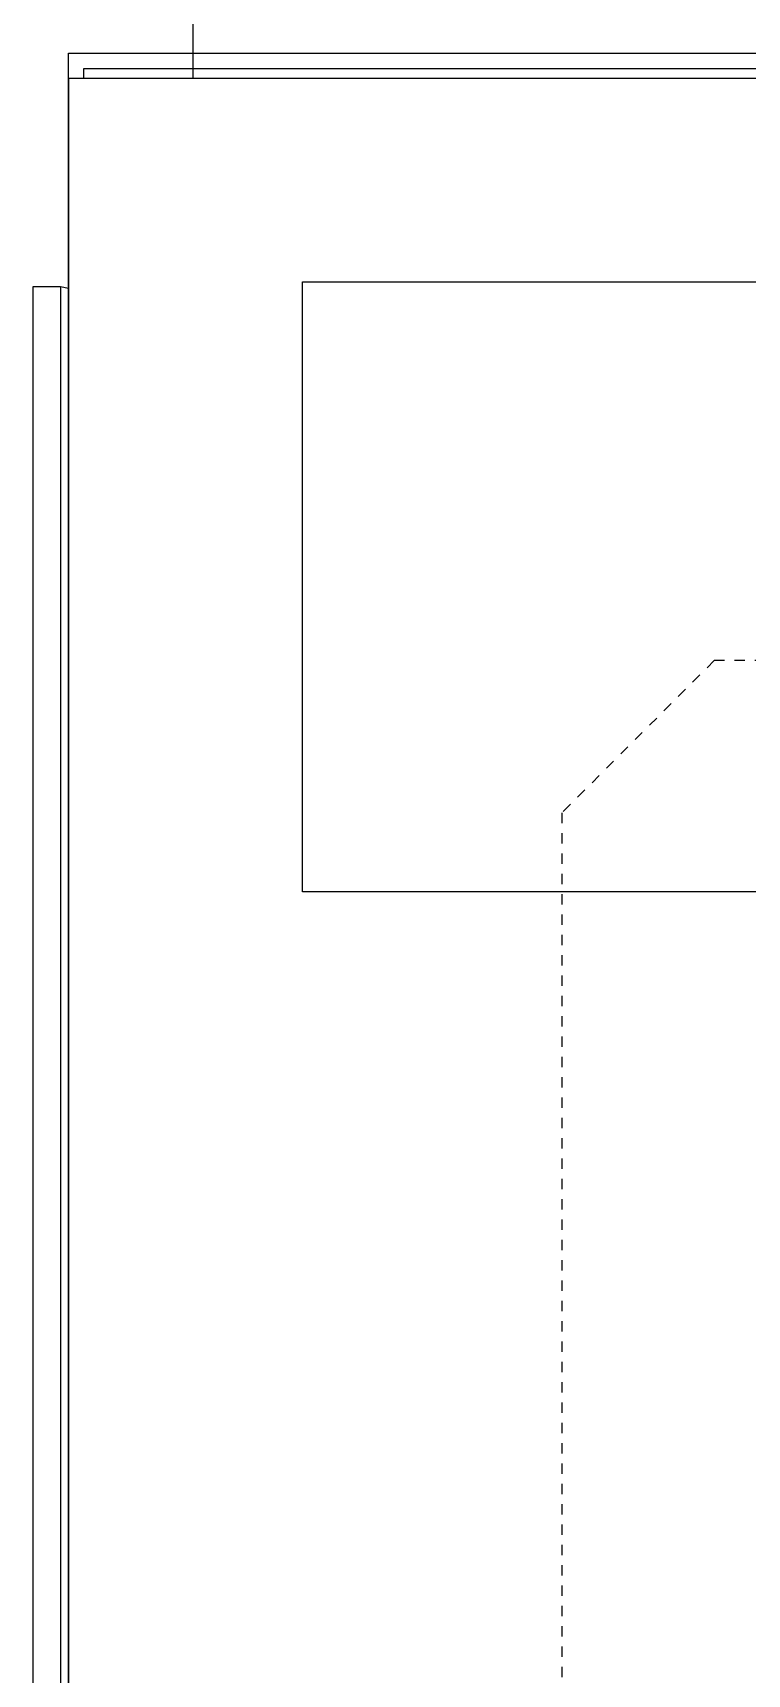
# Model space of a CAD drawing. Header units: millimetres. Extents: x 41350 to 54029, y 25852 to 34717.
# Drawn here: x 42213.9 to 42284.1, y 33702.6 to 33864 of the extents above; entities that cross this region are included whole.
import ezdxf

# ---------------------------------------------------------------- set-up
doc = ezdxf.new("R2010")
doc.units = ezdxf.units.MM
doc.linetypes.add('Dashed', pattern=[2, 1, -1])
doc.layers.add('! NO PLOT !', color=7, linetype='Continuous', true_color=0xff75dd, plot=False)
doc.layers.add('000-PI-Oprema', color=30, linetype='Continuous', lineweight=5)
doc.layers.add('000-PI-ORMAR', color=2, linetype='Continuous')
doc.layers.add('AUT_7', color=7, linetype='Continuous')

# ---------------------------------------------------------------- blocks, each defined once
blk = doc.blocks.new('8606.000_front')
at = {"layer": '! NO PLOT !', "linetype": 'Dashed'}
for p, q in [((43099.03, 38515.92), (43084.03, 38500.92)), ((43564.03, 38515.92), (43099.03, 38515.92)), ((43084.03, 38500.92), (43084.03, 36660.92))]:
    blk.add_line(p, q, dxfattribs=at)
at = {"layer": '000-PI-ORMAR'}
for p, q in [((43047.77, 38573.17), (43047.77, 38579.67)), ((43035.52, 38575.67), (43047.77, 38575.67)), ((43035.52, 38552.53), (43035.52, 38575.67)), ((43047.77, 38575.67), (43615.27, 38575.67)), ((43037.02, 38573.17), (43037.02, 38574.17)), ((43037.02, 38574.17), (43047.77, 38574.17)), ((43047.77, 38574.17), (43615.27, 38574.17)), ((43035.53, 38573.17), (43035.53, 36588.67)), ((43627.53, 38573.17), (43035.53, 38573.17)), ((43032.02, 38552.67), (43032.02, 36601.67)), ((43034.74, 38552.67), (43032.02, 38552.67)), ((43035.53, 38552.53), (43034.74, 38552.67)), ((43034.74, 38552.67), (43034.74, 36601.67)), ((43035.52, 36601.67), (43035.52, 38552.53))]:
    blk.add_line(p, q, dxfattribs=at)

msp = doc.modelspace()

# ---------------------------------------------------------------- linework, layer by layer
at = {"layer": 'AUT_7'}
msp.add_lwpolyline([(42240.405, 33839.528), (42490.405, 33839.528), (42490.405, 33779.528), (42240.405, 33779.528)], close=True, dxfattribs=at)

# ---------------------------------------------------------------- block references
at = {"layer": '000-PI-Oprema'}
msp.add_blockref('8606.000_front', (-818.121, -4713.642), dxfattribs=at)

doc.saveas('drawing.dxf')
